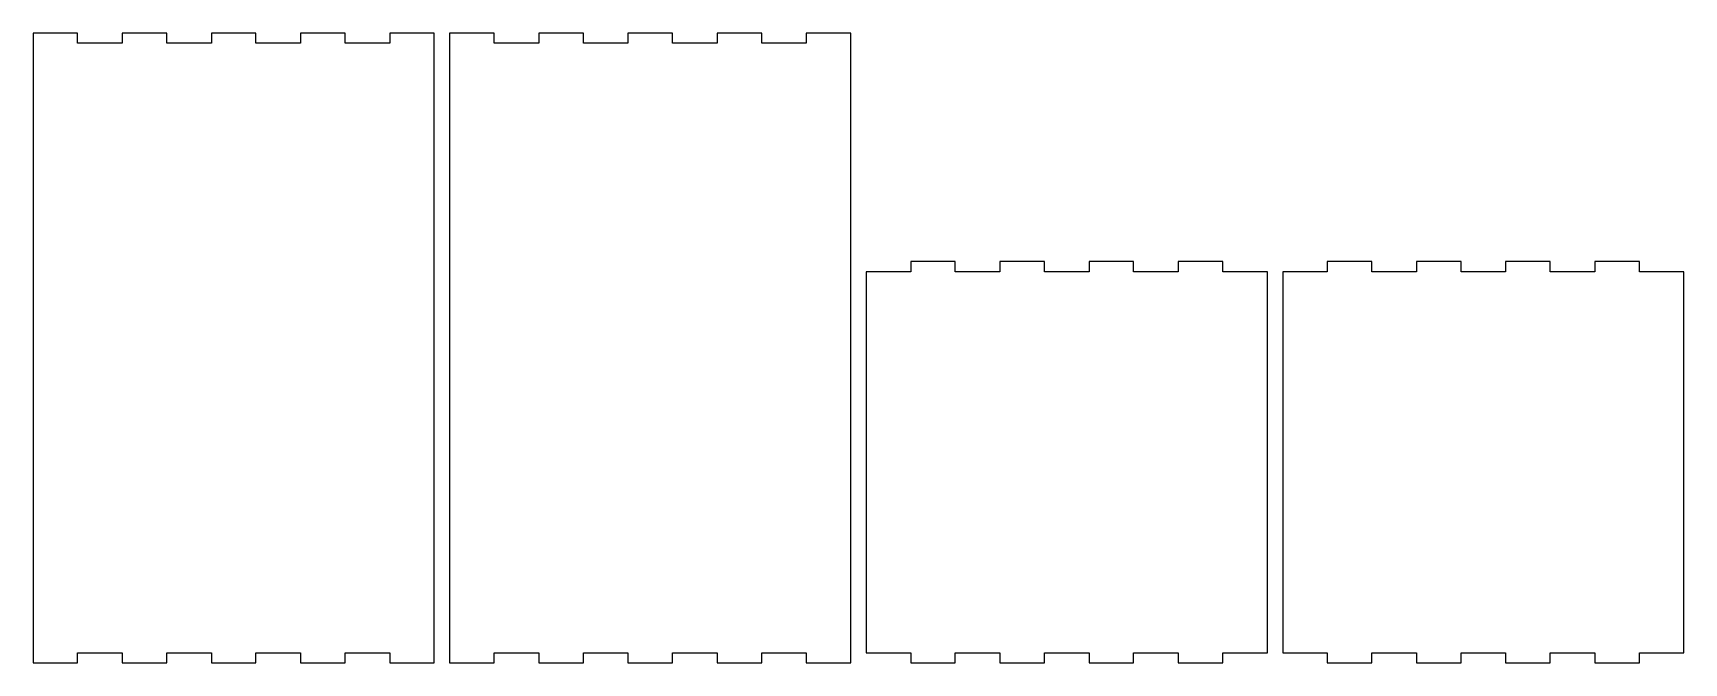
# Model space of a CAD drawing. Header units: metres. Extents: x 0 to 650, y 0 to 248.
import ezdxf

# ---------------------------------------------------------------- set-up
doc = ezdxf.new("R2010")
doc.units = ezdxf.units.M

msp = doc.modelspace()

# ---------------------------------------------------------------- linework, layer by layer
for p, q in [((17.5556, 248), (0, 248)), ((0, 248), (0, 0)), ((17.5556, 244), (17.5556, 248)), ((52.6667, 248), (35.1111, 248)), ((35.1111, 248), (35.1111, 244)), ((52.6667, 244), (52.6667, 248)), ((87.7778, 248), (70.2222, 248)), ((70.2222, 248), (70.2222, 244)), ((87.7778, 244), (87.7778, 248)), ((122.889, 248), (105.333, 248)), ((105.333, 248), (105.333, 244)), ((122.889, 244), (122.889, 248)), ((158, 248), (140.444, 248)), ((140.444, 248), (140.444, 244)), ((158, 0), (158, 248)), ((181.556, 248), (164, 248)), ((164, 248), (164, 0)), ((181.556, 244), (181.556, 248)), ((216.667, 248), (199.111, 248)), ((199.111, 248), (199.111, 244)), ((216.667, 244), (216.667, 248)), ((251.778, 248), (234.222, 248)), ((234.222, 248), (234.222, 244)), ((251.778, 244), (251.778, 248)), ((286.889, 248), (269.333, 248)), ((269.333, 248), (269.333, 244)), ((286.889, 244), (286.889, 248)), ((322, 248), (304.444, 248)), ((304.444, 248), (304.444, 244)), ((322, 0), (322, 248)), ((35.1111, 244), (17.5556, 244)), ((70.2222, 244), (52.6667, 244)), ((105.333, 244), (87.7778, 244)), ((140.444, 244), (122.889, 244)), ((199.111, 244), (181.556, 244)), ((234.222, 244), (216.667, 244)), ((269.333, 244), (251.778, 244)), ((304.444, 244), (286.889, 244)), ((363.111, 158), (345.556, 158)), ((345.556, 158), (345.556, 154)), ((363.111, 154), (363.111, 158)), ((398.222, 158), (380.667, 158)), ((380.667, 158), (380.667, 154)), ((398.222, 154), (398.222, 158)), ((433.333, 158), (415.778, 158)), ((415.778, 158), (415.778, 154)), ((433.333, 154), (433.333, 158)), ((468.444, 158), (450.889, 158)), ((450.889, 158), (450.889, 154)), ((468.444, 154), (468.444, 158)), ((527.111, 158), (509.556, 158)), ((509.556, 158), (509.556, 154)), ((527.111, 154), (527.111, 158)), ((562.222, 158), (544.667, 158)), ((544.667, 158), (544.667, 154)), ((562.222, 154), (562.222, 158)), ((597.333, 158), (579.778, 158)), ((579.778, 158), (579.778, 154)), ((597.333, 154), (597.333, 158)), ((632.444, 158), (614.889, 158)), ((614.889, 158), (614.889, 154)), ((632.444, 154), (632.444, 158)), ((345.556, 154), (328, 154)), ((328, 154), (328, 4)), ((380.667, 154), (363.111, 154)), ((415.778, 154), (398.222, 154)), ((450.889, 154), (433.333, 154)), ((486, 154), (468.444, 154)), ((486, 4), (486, 154)), ((509.556, 154), (492, 154)), ((492, 154), (492, 4)), ((544.667, 154), (527.111, 154)), ((579.778, 154), (562.222, 154)), ((614.889, 154), (597.333, 154)), ((650, 154), (632.444, 154)), ((650, 4), (650, 154)), ((0, 0), (17.5556, 0)), ((17.5556, 4), (35.1111, 4)), ((17.5556, 0), (17.5556, 4)), ((35.1111, 4), (35.1111, 0)), ((35.1111, 0), (52.6667, 0)), ((52.6667, 0), (52.6667, 4)), ((52.6667, 4), (70.2222, 4)), ((70.2222, 4), (70.2222, 0)), ((70.2222, 0), (87.7778, 0)), ((87.7778, 0), (87.7778, 4)), ((87.7778, 4), (105.333, 4)), ((105.333, 4), (105.333, 0)), ((105.333, 0), (122.889, 0)), ((122.889, 0), (122.889, 4)), ((122.889, 4), (140.444, 4)), ((140.444, 4), (140.444, 0)), ((140.444, 0), (158, 0)), ((164, 0), (181.556, 0)), ((181.556, 4), (199.111, 4)), ((181.556, 0), (181.556, 4)), ((199.111, 4), (199.111, 0)), ((199.111, 0), (216.667, 0)), ((216.667, 0), (216.667, 4)), ((216.667, 4), (234.222, 4)), ((234.222, 4), (234.222, 0)), ((234.222, 0), (251.778, 0)), ((251.778, 0), (251.778, 4)), ((251.778, 4), (269.333, 4)), ((269.333, 4), (269.333, 0)), ((269.333, 0), (286.889, 0)), ((286.889, 0), (286.889, 4)), ((286.889, 4), (304.444, 4)), ((304.444, 4), (304.444, 0)), ((304.444, 0), (322, 0)), ((328, 4), (345.556, 4)), ((345.556, 4), (345.556, 0)), ((345.556, 0), (363.111, 0)), ((363.111, 4), (380.667, 4)), ((363.111, 0), (363.111, 4)), ((380.667, 4), (380.667, 0)), ((380.667, 0), (398.222, 0)), ((398.222, 0), (398.222, 4)), ((398.222, 4), (415.778, 4)), ((415.778, 4), (415.778, 0)), ((415.778, 0), (433.333, 0)), ((433.333, 0), (433.333, 4)), ((433.333, 4), (450.889, 4)), ((450.889, 4), (450.889, 0)), ((450.889, 0), (468.444, 0)), ((468.444, 0), (468.444, 4)), ((468.444, 4), (486, 4)), ((492, 4), (509.556, 4)), ((509.556, 4), (509.556, 0)), ((509.556, 0), (527.111, 0)), ((527.111, 4), (544.667, 4)), ((527.111, 0), (527.111, 4)), ((544.667, 4), (544.667, 0)), ((544.667, 0), (562.222, 0)), ((562.222, 0), (562.222, 4)), ((562.222, 4), (579.778, 4)), ((579.778, 4), (579.778, 0)), ((579.778, 0), (597.333, 0)), ((597.333, 0), (597.333, 4)), ((597.333, 4), (614.889, 4)), ((614.889, 4), (614.889, 0)), ((614.889, 0), (632.444, 0)), ((632.444, 0), (632.444, 4)), ((632.444, 4), (650, 4))]:
    msp.add_line(p, q)

doc.saveas('drawing.dxf')
